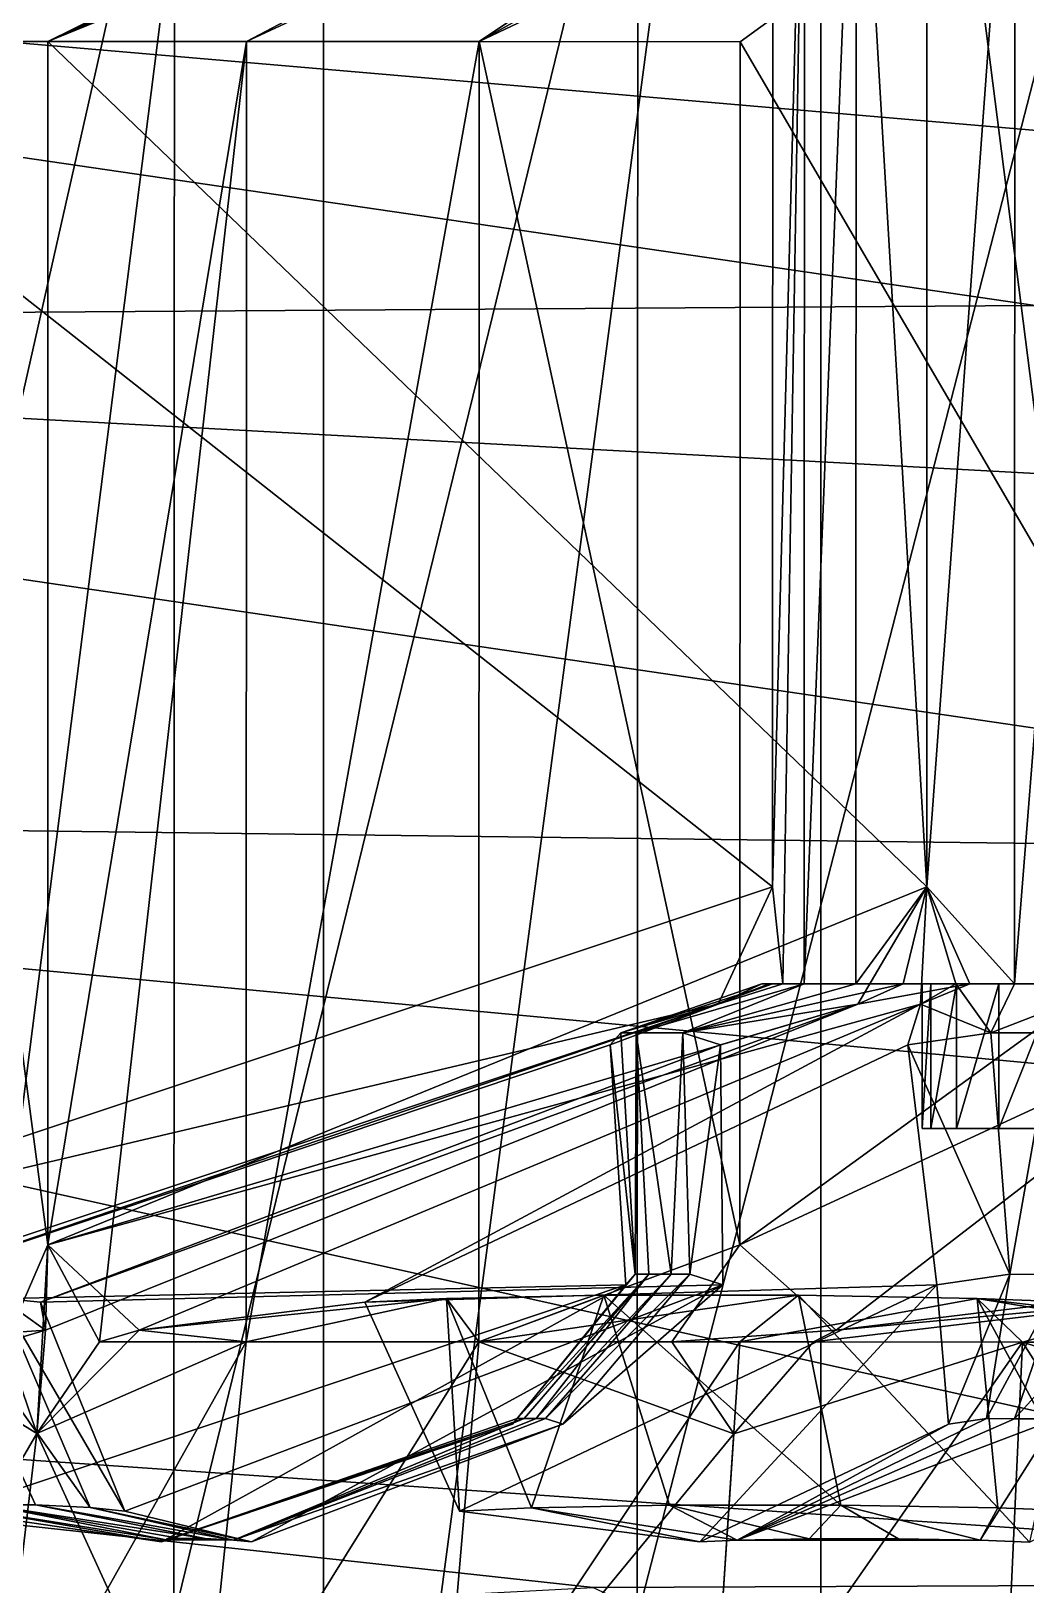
# Model space of a CAD drawing. Header units: metres. Extents: x -7 to 7, y -2.9 to 2.9.
# Drawn here: x -3.948 to -3.618, y -2.417 to -1.902 of the extents above; entities that cross this region are included whole.
import ezdxf

# ---------------------------------------------------------------- set-up
doc = ezdxf.new("R2010")
doc.units = ezdxf.units.M

msp = doc.modelspace()

# ---------------------------------------------------------------- linework, layer by layer
for points in [[(-3.85054, -1.47092, -0.014806), (-4.00632, -2.69923, -0.07487), (-4.00632, -1.47091, -0.074506)], [(-4.00632, -2.69923, -0.07487), (-3.85054, -1.47092, -0.014806), (-3.85054, -2.71446, -0.015175)], [(-3.68563, -1.47094, 0.030494), (-3.85054, -2.71446, -0.015175), (-3.85054, -1.47092, -0.014806)], [(-3.85054, -2.71446, -0.015175), (-3.68563, -1.47094, 0.030494), (-3.68563, -2.7297, 0.030121)], [(-3.68563, -2.7297, 0.030121), (-3.68563, -1.47094, 0.030494), (-3.52531, -2.72941, 0.057321)], [(-3.52531, -2.72941, 0.057321), (-3.68563, -1.47094, 0.030494), (-3.52531, -1.47095, 0.057694)], [(-3.70154, -1.78627, -1.07856), (-4.05744, -1.90502, -1.02219), (-3.70164, -2.1855, -1.07856)], [(-3.70154, -1.78627, -1.07856), (-3.99493, -1.90504, -0.829794), (-4.05744, -1.90502, -1.02219)], [(-3.70154, -1.78627, -1.07856), (-3.94191, -1.90506, -0.743281), (-3.99493, -1.90504, -0.829794)], [(-3.94191, -1.90506, -0.743281), (-3.70154, -1.78627, -1.07856), (-3.69105, -1.78628, -1.03487)], [(-3.94191, -1.90506, -0.743281), (-3.67386, -1.78628, -0.993368), (-3.65039, -1.78629, -0.955063)], [(-3.94191, -1.90506, -0.743281), (-3.69105, -1.78628, -1.03487), (-3.67386, -1.78628, -0.993368)], [(-3.87602, -1.90508, -1.58056), (-3.65039, -1.78629, -1.29163), (-3.94191, -1.90506, -1.50341)], [(-3.65049, -2.18552, -0.955063), (-3.94191, -1.90506, -0.743281), (-3.65039, -1.78629, -0.955063)], [(-3.65049, -2.18552, -1.29163), (-3.94191, -1.90506, -1.50341), (-3.65039, -1.78629, -1.29163)], [(-3.87602, -1.90508, -1.58056), (-3.62121, -1.7863, -1.32579), (-3.65039, -1.78629, -1.29163)], [(-3.79886, -1.90511, -1.64646), (-3.62121, -1.7863, -1.32579), (-3.87602, -1.90508, -1.58056)], [(-3.79886, -1.90511, -1.64646), (-3.58705, -1.78631, -1.35496), (-3.62121, -1.7863, -1.32579)], [(-3.58705, -1.78631, -1.35496), (-3.79886, -1.90511, -1.64646), (-3.54875, -1.78633, -1.37844)], [(-3.54875, -1.78633, -1.37844), (-3.79886, -1.90511, -1.64646), (-3.71235, -1.90514, -1.69947)], [(-3.54875, -1.78633, -1.37844), (-3.71235, -1.90514, -1.69947), (-3.54885, -2.18556, -1.37844)], [(-3.70164, -2.1855, -1.07856), (-3.69105, -1.78628, -1.03487), (-3.70154, -1.78627, -1.07856)], [(-3.69105, -1.78628, -1.03487), (-3.70164, -2.1855, -1.07856), (-3.69816, -2.21767, -1.064)], [(-3.69105, -1.78628, -1.03487), (-3.69816, -2.21767, -1.064), (-3.69116, -2.21767, -1.03487)], [(-3.67386, -1.78628, -0.993368), (-3.69116, -2.21767, -1.03487), (-3.67397, -2.21768, -0.993368)], [(-3.69116, -2.21767, -1.03487), (-3.67386, -1.78628, -0.993368), (-3.69105, -1.78628, -1.03487)], [(-3.65049, -2.18552, -0.955063), (-3.67386, -1.78628, -0.993368), (-3.67397, -2.21768, -0.993368)], [(-3.67386, -1.78628, -0.993368), (-3.65049, -2.18552, -0.955063), (-3.65039, -1.78629, -0.955063)], [(-3.62121, -1.7863, -1.32579), (-3.65049, -2.18552, -1.29163), (-3.65039, -1.78629, -1.29163)], [(-3.65049, -2.18552, -1.29163), (-3.62121, -1.7863, -1.32579), (-3.62132, -2.2177, -1.32579)], [(-3.62121, -1.7863, -1.32579), (-3.58705, -1.78631, -1.35496), (-3.62132, -2.2177, -1.32579)], [(-3.62132, -2.2177, -1.32579), (-3.58705, -1.78631, -1.35496), (-3.58716, -2.21771, -1.35496)], [(-3.9, -1.79908, -2.06781), (-4.04198, -2.42805, -1.9809), (-4.04182, -1.79903, -1.9809)], [(-4.04198, -2.42805, -0.265787), (-3.9, -1.79908, -0.178878), (-4.04182, -1.79903, -0.265787)], [(-4.04198, -2.42805, -1.9809), (-3.9, -1.79908, -2.06781), (-3.90016, -2.4281, -2.06781)], [(-3.90016, -2.4281, -0.178878), (-3.9, -1.79908, -0.178878), (-4.04198, -2.42805, -0.265787)], [(-3.74633, -1.79913, -2.13146), (-3.90016, -2.4281, -2.06781), (-3.9, -1.79908, -2.06781)], [(-3.90016, -2.4281, -0.178878), (-3.74633, -1.79913, -0.115225), (-3.9, -1.79908, -0.178878)], [(-3.90016, -2.4281, -2.06781), (-3.74633, -1.79913, -2.13146), (-3.74649, -2.42815, -2.13146)], [(-3.74649, -2.42815, -0.115225), (-3.74633, -1.79913, -0.115225), (-3.90016, -2.4281, -0.178878)], [(-3.58459, -1.79919, -2.17029), (-3.74649, -2.42815, -2.13146), (-3.74633, -1.79913, -2.13146)], [(-3.74649, -2.42815, -0.115225), (-3.58459, -1.79919, -0.076395), (-3.74633, -1.79913, -0.115225)], [(-3.74649, -2.42815, -2.13146), (-3.58459, -1.79919, -2.17029), (-3.58475, -2.42821, -2.17029)], [(-3.58475, -2.42821, -0.076395), (-3.58459, -1.79919, -0.076395), (-3.74649, -2.42815, -0.115225)], [(-4.58106, -1.85125, 0.670381), (-3.61452, -1.99267, 0.91034), (-3.54596, -1.94045, 1.05535)], [(-4.58106, -1.85125, 0.670381), (-3.54596, -1.94045, 1.05535), (-3.29249, -1.89821, 1.23537)], [(-3.61452, -1.99267, 0.91034), (-4.58106, -1.85125, 0.670381), (-4.52664, -1.9988, 0.520337)], [(-3.70164, -2.1855, -1.07856), (-4.05744, -1.90502, -1.02219), (-4.05754, -2.30425, -1.02219)], [(-3.99493, -1.90504, -0.829794), (-3.94201, -2.30429, -0.743281), (-3.95587, -2.33645, -0.765876)], [(-3.94201, -2.30429, -0.743281), (-3.99493, -1.90504, -0.829794), (-3.94191, -1.90506, -0.743281)], [(-3.94191, -1.90506, -0.743281), (-3.65049, -2.18552, -0.955063), (-3.94201, -2.30429, -0.743281)], [(-3.94191, -1.90506, -1.50341), (-3.65049, -2.18552, -1.29163), (-3.94201, -2.30429, -1.50341)], [(-3.94201, -2.30429, -1.50341), (-3.87602, -1.90508, -1.58056), (-3.94191, -1.90506, -1.50341)], [(-3.87602, -1.90508, -1.58056), (-3.94201, -2.30429, -1.50341), (-3.92481, -2.33646, -1.52356)], [(-3.87602, -1.90508, -1.58056), (-3.92481, -2.33646, -1.52356), (-3.87613, -2.33648, -1.58056)], [(-3.87613, -2.33648, -1.58056), (-3.79886, -1.90511, -1.64646), (-3.87602, -1.90508, -1.58056)], [(-3.79886, -1.90511, -1.64646), (-3.87613, -2.33648, -1.58056), (-3.79897, -2.33651, -1.64646)], [(-3.71245, -2.30437, -1.69947), (-3.79886, -1.90511, -1.64646), (-3.79897, -2.33651, -1.64646)], [(-3.79886, -1.90511, -1.64646), (-3.71245, -2.30437, -1.69947), (-3.71235, -1.90514, -1.69947)], [(-3.54885, -2.18556, -1.37844), (-3.71235, -1.90514, -1.69947), (-3.71245, -2.30437, -1.69947)], [(-4.52664, -1.9988, 0.520337), (-3.53916, -2.05246, 0.840322), (-3.61452, -1.99267, 0.91034)], [(-4.52664, -1.9988, 0.520337), (-4.51336, -2.15992, 0.425289), (-3.33045, -2.17466, 0.685286)], [(-4.52664, -1.9988, 0.520337), (-3.33045, -2.17466, 0.685286), (-3.53916, -2.05246, 0.840322)], [(-4.51336, -2.15992, 0.425289), (-3.35804, -2.41632, 0.505213), (-3.34447, -2.26949, 0.605257)], [(-3.35804, -2.41632, 0.505213), (-4.51336, -2.15992, 0.425289), (-4.49527, -2.3381, 0.325237)], [(-3.33045, -2.17466, 0.685286), (-4.51336, -2.15992, 0.425289), (-3.34447, -2.26949, 0.605257)], [(-3.70164, -2.1855, -1.07856), (-4.05754, -2.30425, -1.02219), (-3.71959, -2.22442, -1.09356)], [(-3.67329, -2.22444, -1.2864), (-3.94201, -2.30429, -1.50341), (-3.65049, -2.18552, -1.29163)], [(-3.65257, -2.22445, -0.931772), (-3.94201, -2.30429, -0.743281), (-3.65049, -2.18552, -0.955063)], [(-3.69816, -2.21767, -1.064), (-3.70164, -2.1855, -1.07856), (-3.71959, -2.22442, -1.09356)], [(-3.54885, -2.18556, -1.37844), (-3.71245, -2.30437, -1.69947), (-3.54013, -2.22449, -1.40013)], [(-3.65049, -2.18552, -0.955063), (-3.67397, -2.21768, -0.993368), (-3.65832, -2.21768, -0.96783)], [(-3.63616, -2.21769, -1.28121), (-3.67329, -2.22444, -1.2864), (-3.65049, -2.18552, -1.29163)], [(-3.63616, -2.21769, -0.965478), (-3.65049, -2.18552, -0.955063), (-3.65832, -2.21768, -0.96783)], [(-3.63616, -2.21769, -0.965478), (-3.65257, -2.22445, -0.931772), (-3.65049, -2.18552, -0.955063)], [(-3.65049, -2.18552, -1.29163), (-3.62132, -2.2177, -1.32579), (-3.64077, -2.21769, -1.30301)], [(-3.63616, -2.21769, -1.28121), (-3.65049, -2.18552, -1.29163), (-3.64077, -2.21769, -1.30301)], [(-3.71959, -2.22442, -1.09356), (-3.75197, -2.23393, -1.15741), (-3.70518, -2.21767, -1.12334)], [(-3.75197, -2.23393, -1.15741), (-3.70165, -2.21767, -1.16813), (-3.70518, -2.21767, -1.12334)], [(-3.70165, -2.21767, -1.16813), (-3.75197, -2.23393, -1.15741), (-3.74682, -2.23399, -1.1842)], [(-3.74682, -2.23399, -1.1842), (-3.69116, -2.21767, -1.21182), (-3.70165, -2.21767, -1.16813)], [(-3.74682, -2.23399, -1.1842), (-3.73135, -2.23394, -1.24299), (-3.69116, -2.21767, -1.21182)], [(-3.73135, -2.23394, -1.24299), (-3.67397, -2.21768, -1.25332), (-3.69116, -2.21767, -1.21182)], [(-3.73135, -2.23394, -1.24299), (-3.67329, -2.22444, -1.2864), (-3.65832, -2.21768, -1.27886)], [(-3.73135, -2.23394, -1.24299), (-3.65832, -2.21768, -1.27886), (-3.67397, -2.21768, -1.25332)], [(-3.71959, -2.22442, -1.09356), (-3.70518, -2.21767, -1.12334), (-3.70283, -2.21767, -1.09348)], [(-3.69816, -2.21767, -1.064), (-3.71959, -2.22442, -1.09356), (-3.70283, -2.21767, -1.09348)], [(-3.64914, -2.21769, -1.15981), (-3.70518, -2.21767, -1.12334), (-3.70165, -2.21767, -1.16813)], [(-3.70518, -2.21767, -1.12334), (-3.64914, -2.21769, -1.15981), (-3.65201, -2.21769, -1.12334)], [(-3.65201, -2.21769, -1.12334), (-3.70283, -2.21767, -1.09348), (-3.70518, -2.21767, -1.12334)], [(-3.65201, -2.21769, -1.12334), (-3.68415, -2.21768, -1.08133), (-3.70283, -2.21767, -1.09348)], [(-3.69816, -2.21767, -1.064), (-3.70283, -2.21767, -1.09348), (-3.68415, -2.21768, -1.08133)], [(-3.6406, -2.21769, -1.19539), (-3.70165, -2.21767, -1.16813), (-3.69116, -2.21767, -1.21182)], [(-3.70165, -2.21767, -1.16813), (-3.6406, -2.21769, -1.19539), (-3.64914, -2.21769, -1.15981)], [(-3.68415, -2.21768, -1.08133), (-3.69116, -2.21767, -1.03487), (-3.69816, -2.21767, -1.064)], [(-3.68415, -2.21768, -1.08133), (-3.6406, -2.21769, -1.0513), (-3.69116, -2.21767, -1.03487)], [(-3.6406, -2.21769, -1.0513), (-3.6266, -2.2177, -1.0175), (-3.69116, -2.21767, -1.03487)], [(-3.69116, -2.21767, -1.03487), (-3.6266, -2.2177, -1.0175), (-3.67397, -2.21768, -0.993368)], [(-3.67397, -2.21768, -1.25332), (-3.6406, -2.21769, -1.19539), (-3.69116, -2.21767, -1.21182)], [(-3.6406, -2.21769, -1.0513), (-3.68415, -2.21768, -1.08133), (-3.64914, -2.21769, -1.08687)], [(-3.68415, -2.21768, -1.08133), (-3.65201, -2.21769, -1.12334), (-3.64914, -2.21769, -1.08687)], [(-3.63616, -2.21769, -1.28121), (-3.6266, -2.2177, -1.22919), (-3.67397, -2.21768, -1.25332)], [(-3.6266, -2.2177, -1.22919), (-3.6406, -2.21769, -1.19539), (-3.67397, -2.21768, -1.25332)], [(-3.6266, -2.2177, -1.0175), (-3.65832, -2.21768, -0.96783), (-3.67397, -2.21768, -0.993368)], [(-3.63616, -2.21769, -1.28121), (-3.67397, -2.21768, -1.25332), (-3.65832, -2.21768, -1.27886)], [(-3.63616, -2.21769, -1.28121), (-3.65832, -2.21768, -1.27886), (-3.67329, -2.22444, -1.2864)], [(-3.6266, -2.2177, -1.0175), (-3.63616, -2.21769, -0.965478), (-3.65832, -2.21768, -0.96783)], [(-3.62923, -2.23397, -0.863145), (-3.65257, -2.22445, -0.931772), (-3.64077, -2.21769, -0.943677)], [(-3.63616, -2.21769, -0.965478), (-3.64077, -2.21769, -0.943677), (-3.65257, -2.22445, -0.931772)], [(-3.64915, -2.26573, -1.15981), (-3.65203, -2.26573, -1.12334), (-3.64914, -2.21769, -1.15981)], [(-3.65203, -2.26573, -1.12334), (-3.64914, -2.21769, -1.08687), (-3.65201, -2.21769, -1.12334)], [(-3.64914, -2.21769, -1.15981), (-3.65203, -2.26573, -1.12334), (-3.65201, -2.21769, -1.12334)], [(-3.64914, -2.21769, -1.08687), (-3.65203, -2.26573, -1.12334), (-3.64915, -2.26573, -1.08687)], [(-3.64061, -2.26573, -1.19539), (-3.64915, -2.26573, -1.15981), (-3.6406, -2.21769, -1.19539)], [(-3.64915, -2.26573, -1.08687), (-3.6406, -2.21769, -1.0513), (-3.64914, -2.21769, -1.08687)], [(-3.6406, -2.21769, -1.19539), (-3.64915, -2.26573, -1.15981), (-3.64914, -2.21769, -1.15981)], [(-3.6406, -2.21769, -1.0513), (-3.64915, -2.26573, -1.08687), (-3.64061, -2.26573, -1.0513)], [(-3.58373, -2.21771, -1.28819), (-3.63616, -2.21769, -1.28121), (-3.64077, -2.21769, -1.30301)], [(-3.62923, -2.23397, -0.863145), (-3.64077, -2.21769, -0.943677), (-3.62132, -2.2177, -0.920901)], [(-3.63616, -2.21769, -0.965478), (-3.62132, -2.2177, -0.920901), (-3.64077, -2.21769, -0.943677)], [(-3.58373, -2.21771, -1.28819), (-3.64077, -2.21769, -1.30301), (-3.62132, -2.2177, -1.32579)], [(-3.64061, -2.26573, -1.0513), (-3.6266, -2.2177, -1.0175), (-3.6406, -2.21769, -1.0513)], [(-3.6266, -2.2177, -1.22919), (-3.64061, -2.26573, -1.19539), (-3.6406, -2.21769, -1.19539)], [(-3.62661, -2.26574, -1.22919), (-3.64061, -2.26573, -1.19539), (-3.6266, -2.2177, -1.22919)], [(-3.6266, -2.2177, -1.0175), (-3.64061, -2.26573, -1.0513), (-3.62661, -2.26574, -1.0175)], [(-3.63616, -2.21769, -0.965478), (-3.58373, -2.21771, -0.958494), (-3.62132, -2.2177, -0.920901)], [(-3.63616, -2.21769, -0.965478), (-3.6266, -2.2177, -1.0175), (-3.60749, -2.2177, -0.986312)], [(-3.58373, -2.21771, -0.958494), (-3.63616, -2.21769, -0.965478), (-3.60749, -2.2177, -0.986312)], [(-3.63616, -2.21769, -1.28121), (-3.58373, -2.21771, -1.28819), (-3.60749, -2.2177, -1.26038)], [(-3.6266, -2.2177, -1.22919), (-3.63616, -2.21769, -1.28121), (-3.60749, -2.2177, -1.26038)], [(-3.58716, -2.21771, -0.891725), (-3.62923, -2.23397, -0.863145), (-3.62132, -2.2177, -0.920901)], [(-3.60874, -2.23403, -0.849179), (-3.62923, -2.23397, -0.863145), (-3.58716, -2.21771, -0.891725)], [(-3.62661, -2.26574, -1.0175), (-3.60749, -2.2177, -0.986312), (-3.6266, -2.2177, -1.0175)], [(-3.6075, -2.26575, -1.26038), (-3.62661, -2.26574, -1.22919), (-3.60749, -2.2177, -1.26038)], [(-3.60749, -2.2177, -0.986312), (-3.62661, -2.26574, -1.0175), (-3.6075, -2.26575, -0.986312)], [(-3.60749, -2.2177, -1.26038), (-3.62661, -2.26574, -1.22919), (-3.6266, -2.2177, -1.22919)], [(-3.58373, -2.21771, -0.958494), (-3.55591, -2.21772, -0.934735), (-3.62132, -2.2177, -0.920901)], [(-3.55591, -2.21772, -1.31195), (-3.62132, -2.2177, -1.32579), (-3.58716, -2.21771, -1.35496)], [(-3.62132, -2.2177, -0.920901), (-3.55591, -2.21772, -0.934735), (-3.58716, -2.21771, -0.891725)], [(-3.62132, -2.2177, -1.32579), (-3.55591, -2.21772, -1.31195), (-3.58373, -2.21771, -1.28819)], [(-3.71959, -2.22442, -1.09356), (-4.05754, -2.30425, -1.02219), (-4.04332, -2.33252, -1.05121)], [(-4.00968, -2.32332, -1.1198), (-3.71959, -2.22442, -1.09356), (-4.04332, -2.33252, -1.05121)], [(-3.71959, -2.22442, -1.09356), (-4.00968, -2.32332, -1.1198), (-3.75547, -2.23794, -1.12357)], [(-3.71889, -2.23795, -1.27595), (-3.94443, -2.32334, -1.39203), (-3.67329, -2.22444, -1.2864)], [(-3.67329, -2.22444, -1.2864), (-3.94443, -2.32334, -1.39203), (-3.94272, -2.33267, -1.47124)], [(-3.94201, -2.30429, -1.50341), (-3.67329, -2.22444, -1.2864), (-3.94272, -2.33267, -1.47124)], [(-3.94201, -2.30429, -0.743281), (-3.65257, -2.22445, -0.931772), (-3.91164, -2.33268, -0.732677)], [(-3.65257, -2.22445, -0.931772), (-3.83684, -2.32338, -0.706568), (-3.91164, -2.33268, -0.732677)], [(-3.65673, -2.23797, -0.885182), (-3.83684, -2.32338, -0.706568), (-3.65257, -2.22445, -0.931772)], [(-3.75197, -2.23393, -1.15741), (-3.71959, -2.22442, -1.09356), (-3.75547, -2.23794, -1.12357)], [(-3.67329, -2.22444, -1.2864), (-3.73135, -2.23394, -1.24299), (-3.71889, -2.23795, -1.27595)], [(-3.54013, -2.22449, -1.40013), (-3.71245, -2.30437, -1.69947), (-3.68046, -2.33265, -1.69491)], [(-3.60484, -2.32346, -1.68411), (-3.54013, -2.22449, -1.40013), (-3.68046, -2.33265, -1.69491)], [(-3.65257, -2.22445, -0.931772), (-3.62923, -2.23397, -0.863145), (-3.65673, -2.23797, -0.885182)], [(-3.75547, -2.23794, -1.12357), (-3.74722, -2.31405, -1.16182), (-3.75197, -2.23393, -1.15741)], [(-3.74722, -2.31405, -1.16182), (-3.74682, -2.23399, -1.1842), (-3.75197, -2.23393, -1.15741)], [(-3.74682, -2.23399, -1.1842), (-3.74722, -2.31405, -1.16182), (-3.74269, -2.3141, -1.18537)], [(-3.7352, -2.3141, -1.21612), (-3.73135, -2.23394, -1.24299), (-3.74682, -2.23399, -1.1842)], [(-3.74269, -2.3141, -1.18537), (-3.7352, -2.3141, -1.21612), (-3.74682, -2.23399, -1.1842)], [(-3.72909, -2.31405, -1.23705), (-3.73135, -2.23394, -1.24299), (-3.7352, -2.3141, -1.21612)], [(-3.72909, -2.31405, -1.23705), (-3.71889, -2.23795, -1.27595), (-3.73135, -2.23394, -1.24299)], [(-3.62289, -2.31409, -0.863475), (-3.65673, -2.23797, -0.885182), (-3.62923, -2.23397, -0.863145)], [(-3.60874, -2.23403, -0.849179), (-3.62289, -2.31409, -0.863475), (-3.62923, -2.23397, -0.863145)], [(-3.60488, -2.31414, -0.851198), (-3.62289, -2.31409, -0.863475), (-3.60874, -2.23403, -0.849179)], [(-4.00968, -2.32332, -1.1198), (-3.7503, -2.31757, -1.13207), (-3.75547, -2.23794, -1.12357)], [(-3.71814, -2.31758, -1.26602), (-3.94443, -2.32334, -1.39203), (-3.71889, -2.23795, -1.27595)], [(-3.64707, -2.31761, -0.882847), (-3.83684, -2.32338, -0.706568), (-3.65673, -2.23797, -0.885182)], [(-3.7503, -2.31757, -1.13207), (-3.74722, -2.31405, -1.16182), (-3.75547, -2.23794, -1.12357)], [(-3.71889, -2.23795, -1.27595), (-3.72909, -2.31405, -1.23705), (-3.71814, -2.31758, -1.26602)], [(-3.65673, -2.23797, -0.885182), (-3.62289, -2.31409, -0.863475), (-3.64707, -2.31761, -0.882847)], [(-3.65203, -2.26573, -1.12334), (-3.64061, -2.26573, -1.0513), (-3.64915, -2.26573, -1.08687)], [(-3.62661, -2.26574, -1.22919), (-3.65203, -2.26573, -1.12334), (-3.64915, -2.26573, -1.15981)], [(-3.62661, -2.26574, -1.22919), (-3.64061, -2.26573, -1.0513), (-3.65203, -2.26573, -1.12334)], [(-3.62661, -2.26574, -1.22919), (-3.64915, -2.26573, -1.15981), (-3.64061, -2.26573, -1.19539)], [(-3.64061, -2.26573, -1.0513), (-3.58374, -2.26575, -0.958494), (-3.62661, -2.26574, -1.0175)], [(-3.62661, -2.26574, -1.22919), (-3.58374, -2.26575, -0.958494), (-3.64061, -2.26573, -1.0513)], [(-3.62661, -2.26574, -1.0175), (-3.58374, -2.26575, -0.958494), (-3.6075, -2.26575, -0.986312)], [(-3.6075, -2.26575, -1.26038), (-3.58374, -2.26575, -0.958494), (-3.62661, -2.26574, -1.22919)], [(-3.94563, -2.36697, -0.740663), (-3.95587, -2.33645, -0.765876), (-3.94201, -2.30429, -0.743281)], [(-3.94563, -2.36697, -1.50603), (-3.94201, -2.30429, -1.50341), (-3.94272, -2.33267, -1.47124)], [(-3.94201, -2.30429, -1.50341), (-3.94563, -2.36697, -1.50603), (-3.92481, -2.33646, -1.52356)], [(-3.94563, -2.36697, -0.740663), (-3.94201, -2.30429, -0.743281), (-3.91164, -2.33268, -0.732677)], [(-3.71245, -2.30437, -1.69947), (-3.79897, -2.33651, -1.64646), (-3.73505, -2.33653, -1.68562)], [(-3.73505, -2.33653, -1.68562), (-3.68046, -2.33265, -1.69491), (-3.71245, -2.30437, -1.69947)], [(-3.7879, -2.36377, -1.17507), (-3.74722, -2.31405, -1.16182), (-3.7503, -2.31757, -1.13207)], [(-3.74722, -2.31405, -1.16182), (-3.7879, -2.36377, -1.17507), (-3.7863, -2.36194, -1.19055)], [(-3.7863, -2.36194, -1.19055), (-3.74269, -2.3141, -1.18537), (-3.74722, -2.31405, -1.16182)], [(-3.74269, -2.3141, -1.18537), (-3.7863, -2.36194, -1.19055), (-3.78395, -2.36197, -1.20281)], [(-3.78395, -2.36197, -1.20281), (-3.78005, -2.36197, -1.21882), (-3.74269, -2.3141, -1.18537)], [(-3.78005, -2.36197, -1.21882), (-3.77687, -2.36194, -1.22971), (-3.7352, -2.3141, -1.21612)], [(-3.74269, -2.3141, -1.18537), (-3.78005, -2.36197, -1.21882), (-3.7352, -2.3141, -1.21612)], [(-3.77687, -2.36194, -1.22971), (-3.77117, -2.36378, -1.24479), (-3.72909, -2.31405, -1.23705)], [(-3.7352, -2.3141, -1.21612), (-3.77687, -2.36194, -1.22971), (-3.72909, -2.31405, -1.23705)], [(-3.72909, -2.31405, -1.23705), (-3.77117, -2.36378, -1.24479), (-3.71814, -2.31758, -1.26602)], [(-3.62289, -2.31409, -0.863475), (-3.64327, -2.36382, -0.825863), (-3.64707, -2.31761, -0.882847)], [(-3.63068, -2.36199, -0.81578), (-3.64327, -2.36382, -0.825863), (-3.62289, -2.31409, -0.863475)], [(-3.60488, -2.31414, -0.851198), (-3.63068, -2.36199, -0.81578), (-3.62289, -2.31409, -0.863475)], [(-3.62131, -2.36202, -0.80939), (-3.63068, -2.36199, -0.81578), (-3.60488, -2.31414, -0.851198)], [(-3.57795, -2.31416, -0.834568), (-3.62131, -2.36202, -0.80939), (-3.60488, -2.31414, -0.851198)], [(-3.60729, -2.36203, -0.800734), (-3.62131, -2.36202, -0.80939), (-3.57795, -2.31416, -0.834568)], [(-3.97376, -2.39263, -1.12876), (-3.7503, -2.31757, -1.13207), (-4.00968, -2.32332, -1.1198)], [(-3.90422, -2.40284, -1.17334), (-3.7503, -2.31757, -1.13207), (-3.97376, -2.39263, -1.12876)], [(-3.94443, -2.32334, -1.39203), (-3.71814, -2.31758, -1.26602), (-3.9164, -2.39265, -1.36807)], [(-3.71814, -2.31758, -1.26602), (-3.87436, -2.40285, -1.2979), (-3.9164, -2.39265, -1.36807)], [(-3.7503, -2.31757, -1.13207), (-3.90422, -2.40284, -1.17334), (-3.7879, -2.36377, -1.17507)], [(-3.77117, -2.36378, -1.24479), (-3.87436, -2.40285, -1.2979), (-3.71814, -2.31758, -1.26602)], [(-3.83684, -2.32338, -0.706568), (-3.64707, -2.31761, -0.882847), (-3.8054, -2.39269, -0.725837)], [(-3.64707, -2.31761, -0.882847), (-3.72568, -2.4029, -0.744138), (-3.8054, -2.39269, -0.725837)], [(-3.64327, -2.36382, -0.825863), (-3.72568, -2.4029, -0.744138), (-3.64707, -2.31761, -0.882847)], [(-3.94272, -2.33267, -1.47124), (-3.95759, -2.32206, -1.35929), (-3.99504, -2.33644, -1.4169)], [(-3.92797, -2.39152, -1.33928), (-3.97814, -2.32099, -1.29777), (-3.95759, -2.32206, -1.35929)], [(-3.94603, -2.39058, -1.28521), (-3.96188, -2.39054, -1.22038), (-3.97814, -2.32099, -1.29777)], [(-3.97814, -2.32099, -1.29777), (-3.92797, -2.39152, -1.33928), (-3.94603, -2.39058, -1.28521)], [(-3.9164, -2.39265, -1.36807), (-3.95759, -2.32206, -1.35929), (-3.94443, -2.32334, -1.39203)], [(-3.95759, -2.32206, -1.35929), (-3.94272, -2.33267, -1.47124), (-3.94443, -2.32334, -1.39203)], [(-3.95759, -2.32206, -1.35929), (-3.9164, -2.39265, -1.36807), (-3.92797, -2.39152, -1.33928)], [(-3.91164, -2.33268, -0.732677), (-3.80977, -2.32211, -0.683935), (-3.87613, -2.33648, -0.666128)], [(-3.80977, -2.32211, -0.683935), (-3.91164, -2.33268, -0.732677), (-3.83684, -2.32338, -0.706568)], [(-3.80977, -2.32211, -0.683935), (-3.79897, -2.33651, -0.600233), (-3.87613, -2.33648, -0.666128)], [(-3.8054, -2.39269, -0.725837), (-3.80977, -2.32211, -0.683935), (-3.83684, -2.32338, -0.706568)], [(-3.7816, -2.39157, -0.705943), (-3.75761, -2.32107, -0.645385), (-3.80977, -2.32211, -0.683935)], [(-3.79897, -2.33651, -0.600233), (-3.80977, -2.32211, -0.683935), (-3.75761, -2.32107, -0.645385)], [(-3.80977, -2.32211, -0.683935), (-3.8054, -2.39269, -0.725837), (-3.7816, -2.39157, -0.705943)], [(-3.75761, -2.32107, -0.645385), (-3.69305, -2.32106, -0.60545), (-3.79897, -2.33651, -0.600233)], [(-3.79897, -2.33651, -0.600233), (-3.69305, -2.32106, -0.60545), (-3.71246, -2.33654, -0.547218)], [(-3.75761, -2.32107, -0.645385), (-3.7816, -2.39157, -0.705943), (-3.73575, -2.39065, -0.672055)], [(-3.75761, -2.32107, -0.645385), (-3.67899, -2.39064, -0.63695), (-3.69305, -2.32106, -0.60545)], [(-3.73575, -2.39065, -0.672055), (-3.67899, -2.39064, -0.63695), (-3.75761, -2.32107, -0.645385)], [(-3.69305, -2.32106, -0.60545), (-3.63373, -2.32207, -0.57546), (-3.71246, -2.33654, -0.547218)], [(-3.71246, -2.33654, -0.547218), (-3.63373, -2.32207, -0.57546), (-3.61872, -2.33657, -0.508389)], [(-3.67899, -2.39064, -0.63695), (-3.62685, -2.39153, -0.610589), (-3.69305, -2.32106, -0.60545)], [(-3.69305, -2.32106, -0.60545), (-3.62685, -2.39153, -0.610589), (-3.63373, -2.32207, -0.57546)], [(-3.56715, -2.32209, -1.69286), (-3.68046, -2.33265, -1.69491), (-3.68798, -2.33654, -1.70961)], [(-3.56715, -2.32209, -1.69286), (-3.68798, -2.33654, -1.70961), (-3.61872, -2.33657, -1.7383)], [(-3.68046, -2.33265, -1.69491), (-3.56715, -2.32209, -1.69286), (-3.60484, -2.32346, -1.68411)], [(-3.63373, -2.32207, -0.57546), (-3.54326, -2.3327, -0.507204), (-3.54583, -2.33659, -0.49089)], [(-3.62685, -2.39153, -0.610589), (-3.59553, -2.39276, -0.597337), (-3.63373, -2.32207, -0.57546)], [(-3.54326, -2.3327, -0.507204), (-3.63373, -2.32207, -0.57546), (-3.5981, -2.32346, -0.560386)], [(-3.63373, -2.32207, -0.57546), (-3.54583, -2.33659, -0.49089), (-3.61872, -2.33657, -0.508389)], [(-3.63373, -2.32207, -0.57546), (-3.59553, -2.39276, -0.597337), (-3.5981, -2.32346, -0.560386)], [(-3.52006, -2.3366, -1.76199), (-3.56715, -2.32209, -1.69286), (-3.61872, -2.33657, -1.7383)], [(-3.94272, -2.33267, -1.47124), (-3.99504, -2.33644, -1.4169), (-3.95587, -2.33645, -1.48081)], [(-3.94563, -2.36697, -1.50603), (-3.94272, -2.33267, -1.47124), (-3.95587, -2.33645, -1.48081)], [(-3.94563, -2.36697, -0.740663), (-3.91164, -2.33268, -0.732677), (-3.92481, -2.33646, -0.723131)], [(-3.91164, -2.33268, -0.732677), (-3.87613, -2.33648, -0.666128), (-3.92481, -2.33646, -0.723131)], [(-3.73505, -2.33653, -1.68562), (-3.68798, -2.33654, -1.70961), (-3.68046, -2.33265, -1.69491)], [(-4.49527, -2.3381, 0.325237), (-4.1233, -2.43708, 0.315208), (-3.76108, -2.41799, 0.435214)], [(-4.49527, -2.3381, 0.325237), (-3.76108, -2.41799, 0.435214), (-3.35804, -2.41632, 0.505213)], [(-3.94563, -2.36697, -1.50603), (-3.99504, -2.33644, -1.4169), (-4.0144, -2.48502, -1.42674)], [(-3.99504, -2.33644, -0.829794), (-3.94563, -2.36697, -0.740663), (-3.9596, -2.48504, -0.730535)], [(-3.99504, -2.33644, -1.4169), (-3.94563, -2.36697, -1.50603), (-3.95587, -2.33645, -1.48081)], [(-3.94563, -2.36697, -0.740663), (-3.99504, -2.33644, -0.829794), (-3.95587, -2.33645, -0.765876)], [(-3.87613, -2.33648, -1.58056), (-3.94563, -2.36697, -1.50603), (-3.9596, -2.48504, -1.51615)], [(-3.87613, -2.33648, -1.58056), (-3.9596, -2.48504, -1.51615), (-3.8915, -2.48506, -1.5959)], [(-3.94563, -2.36697, -1.50603), (-3.87613, -2.33648, -1.58056), (-3.92481, -2.33646, -1.52356)], [(-3.87613, -2.33648, -0.666128), (-3.94563, -2.36697, -0.740663), (-3.92481, -2.33646, -0.723131)], [(-3.94563, -2.36697, -0.740663), (-3.87613, -2.33648, -0.666128), (-3.8915, -2.48506, -0.650794)], [(-3.87613, -2.33648, -0.666128), (-3.79897, -2.33651, -0.600233), (-3.8915, -2.48506, -0.650794)], [(-3.8915, -2.48506, -1.5959), (-3.79897, -2.33651, -1.64646), (-3.87613, -2.33648, -1.58056)], [(-3.79897, -2.33651, -1.64646), (-3.8915, -2.48506, -1.5959), (-3.81176, -2.48509, -1.664)], [(-3.8915, -2.48506, -0.650794), (-3.79897, -2.33651, -0.600233), (-3.81176, -2.48509, -0.582688)], [(-3.71449, -2.36705, -1.70344), (-3.79897, -2.33651, -1.64646), (-3.81176, -2.48509, -1.664)], [(-3.79897, -2.33651, -0.600233), (-3.71246, -2.33654, -0.547218), (-3.81176, -2.48509, -0.582688)], [(-3.81176, -2.48509, -0.582688), (-3.71246, -2.33654, -0.547218), (-3.72234, -2.48512, -0.527895)], [(-3.79897, -2.33651, -1.64646), (-3.71449, -2.36705, -1.70344), (-3.73505, -2.33653, -1.68562)], [(-3.68798, -2.33654, -1.70961), (-3.73505, -2.33653, -1.68562), (-3.71449, -2.36705, -1.70344)], [(-3.71246, -2.33654, -0.547218), (-3.61872, -2.33657, -0.508389), (-3.72234, -2.48512, -0.527895)], [(-3.61872, -2.33657, -1.7383), (-3.71449, -2.36705, -1.70344), (-3.72234, -2.48512, -1.71879)], [(-3.72234, -2.48512, -0.527895), (-3.61872, -2.33657, -0.508389), (-3.62546, -2.48515, -0.487764)], [(-3.61872, -2.33657, -1.7383), (-3.72234, -2.48512, -1.71879), (-3.62546, -2.48515, -1.75892)], [(-3.71449, -2.36705, -1.70344), (-3.61872, -2.33657, -1.7383), (-3.68798, -2.33654, -1.70961)], [(-3.61872, -2.33657, -0.508389), (-3.52349, -2.48519, -0.463284), (-3.62546, -2.48515, -0.487764)], [(-3.62546, -2.48515, -1.75892), (-3.52006, -2.3366, -1.76199), (-3.61872, -2.33657, -1.7383)], [(-3.52006, -2.3366, -1.76199), (-3.62546, -2.48515, -1.75892), (-3.52349, -2.48519, -1.7834)], [(-3.61872, -2.33657, -0.508389), (-3.52076, -2.36712, -0.480305), (-3.52349, -2.48519, -0.463284)], [(-3.52076, -2.36712, -0.480305), (-3.61872, -2.33657, -0.508389), (-3.54583, -2.33659, -0.49089)], [(-3.90422, -2.40284, -1.17334), (-3.7863, -2.36194, -1.19055), (-3.7879, -2.36377, -1.17507)], [(-3.90422, -2.40284, -1.17334), (-3.78395, -2.36197, -1.20281), (-3.7863, -2.36194, -1.19055)], [(-3.9027, -2.40221, -1.19098), (-3.78395, -2.36197, -1.20281), (-3.90422, -2.40284, -1.17334)], [(-3.88038, -2.40226, -1.28292), (-3.78395, -2.36197, -1.20281), (-3.9027, -2.40221, -1.19098)], [(-3.77687, -2.36194, -1.22971), (-3.88038, -2.40226, -1.28292), (-3.77117, -2.36378, -1.24479)], [(-3.78005, -2.36197, -1.21882), (-3.88038, -2.40226, -1.28292), (-3.77687, -2.36194, -1.22971)], [(-3.78395, -2.36197, -1.20281), (-3.88038, -2.40226, -1.28292), (-3.78005, -2.36197, -1.21882)], [(-3.77117, -2.36378, -1.24479), (-3.88038, -2.40226, -1.28292), (-3.87436, -2.40285, -1.2979)], [(-3.64327, -2.36382, -0.825863), (-3.71329, -2.40232, -0.733783), (-3.72568, -2.4029, -0.744138)], [(-3.63068, -2.36199, -0.81578), (-3.71329, -2.40232, -0.733783), (-3.64327, -2.36382, -0.825863)], [(-3.62131, -2.36202, -0.80939), (-3.71329, -2.40232, -0.733783), (-3.63068, -2.36199, -0.81578)], [(-3.60729, -2.36203, -0.800734), (-3.71329, -2.40232, -0.733783), (-3.62131, -2.36202, -0.80939)], [(-3.71329, -2.40232, -0.733783), (-3.60729, -2.36203, -0.800734), (-3.63274, -2.4023, -0.68415)], [(-3.63274, -2.4023, -0.68415), (-3.60729, -2.36203, -0.800734), (-3.61644, -2.40294, -0.677253)], [(-3.94563, -2.36697, -1.50603), (-4.0144, -2.48502, -1.42674), (-3.9596, -2.48504, -1.51615)], [(-3.94563, -2.36697, -0.740663), (-3.8915, -2.48506, -0.650794), (-3.9596, -2.48504, -0.730535)], [(-3.71449, -2.36705, -1.70344), (-3.81176, -2.48509, -1.664), (-3.72234, -2.48512, -1.71879)], [(-3.97084, -2.39141, -1.16264), (-3.90422, -2.40284, -1.17334), (-3.97376, -2.39263, -1.12876)], [(-3.96188, -2.39054, -1.22038), (-3.9027, -2.40221, -1.19098), (-3.97084, -2.39141, -1.16264)], [(-3.9027, -2.40221, -1.19098), (-3.90422, -2.40284, -1.17334), (-3.97084, -2.39141, -1.16264)], [(-3.88979, -2.40178, -1.25477), (-3.96188, -2.39054, -1.22038), (-3.94603, -2.39058, -1.28521)], [(-3.89803, -2.40176, -1.22103), (-3.9027, -2.40221, -1.19098), (-3.96188, -2.39054, -1.22038)], [(-3.96188, -2.39054, -1.22038), (-3.88979, -2.40178, -1.25477), (-3.89803, -2.40176, -1.22103)], [(-3.88038, -2.40226, -1.28292), (-3.94603, -2.39058, -1.28521), (-3.92797, -2.39152, -1.33928)], [(-3.94603, -2.39058, -1.28521), (-3.88038, -2.40226, -1.28292), (-3.88979, -2.40178, -1.25477)], [(-3.87436, -2.40285, -1.2979), (-3.92797, -2.39152, -1.33928), (-3.9164, -2.39265, -1.36807)], [(-3.92797, -2.39152, -1.33928), (-3.87436, -2.40285, -1.2979), (-3.88038, -2.40226, -1.28292)], [(-3.72568, -2.4029, -0.744138), (-3.7816, -2.39157, -0.705943), (-3.8054, -2.39269, -0.725837)], [(-3.71329, -2.40232, -0.733783), (-3.73575, -2.39065, -0.672055), (-3.7816, -2.39157, -0.705943)], [(-3.7816, -2.39157, -0.705943), (-3.72568, -2.4029, -0.744138), (-3.71329, -2.40232, -0.733783)], [(-3.68943, -2.40185, -0.716144), (-3.67899, -2.39064, -0.63695), (-3.73575, -2.39065, -0.672055)], [(-3.73575, -2.39065, -0.672055), (-3.71329, -2.40232, -0.733783), (-3.68943, -2.40185, -0.716144)], [(-3.67899, -2.39064, -0.63695), (-3.68943, -2.40185, -0.716144), (-3.65988, -2.40184, -0.697872)], [(-3.65988, -2.40184, -0.697872), (-3.63274, -2.4023, -0.68415), (-3.67899, -2.39064, -0.63695)], [(-3.67899, -2.39064, -0.63695), (-3.63274, -2.4023, -0.68415), (-3.62685, -2.39153, -0.610589)], [(-3.63274, -2.4023, -0.68415), (-3.61644, -2.40294, -0.677253), (-3.62685, -2.39153, -0.610589)], [(-3.62685, -2.39153, -0.610589), (-3.61644, -2.40294, -0.677253), (-3.59553, -2.39276, -0.597337)], [(-3.88979, -2.40178, -1.25477), (-3.9027, -2.40221, -1.19098), (-3.89803, -2.40176, -1.22103)], [(-3.88038, -2.40226, -1.28292), (-3.9027, -2.40221, -1.19098), (-3.88979, -2.40178, -1.25477)], [(-3.71329, -2.40232, -0.733783), (-3.63274, -2.4023, -0.68415), (-3.68943, -2.40185, -0.716144)], [(-3.68943, -2.40185, -0.716144), (-3.63274, -2.4023, -0.68415), (-3.65988, -2.40184, -0.697872)], [(-3.76108, -2.41799, 0.435214), (-3.36304, -2.60323, 0.345159), (-3.35804, -2.41632, 0.505213)]]:
    msp.add_3dface(points)

doc.saveas('drawing.dxf')
